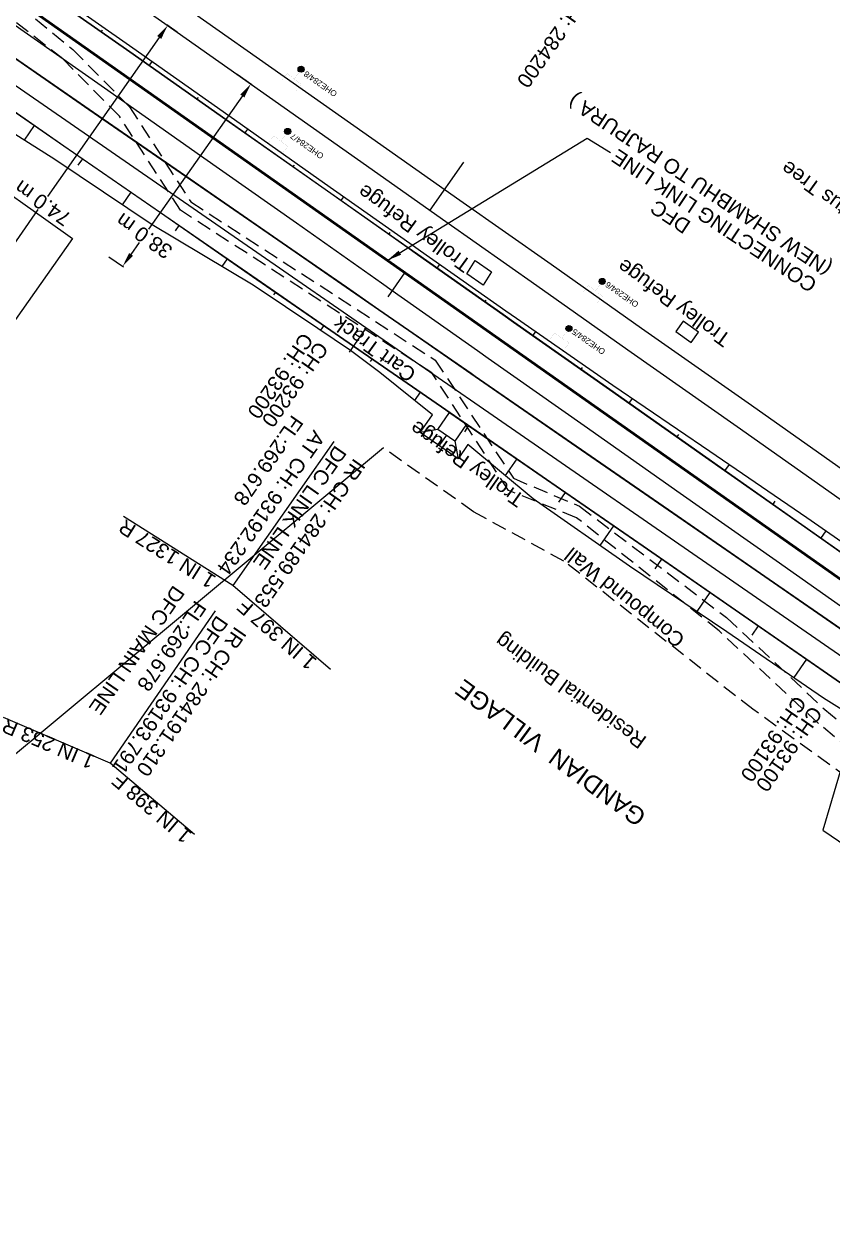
# Model space of a CAD drawing. Header units: metres. Extents: x 644418 to 1306172, y 3366650 to 6747308.
# Drawn here: x 657468.6 to 657606.3, y 3370255.5 to 3370460 of the extents above; entities that cross this region are included whole.
import ezdxf
from ezdxf.enums import TextEntityAlignment as Align

# ---------------------------------------------------------------- set-up
doc = ezdxf.new("R2010")
doc.units = ezdxf.units.M
doc.header["$MEASUREMENT"] = 0
doc.linetypes.add('CENTER', pattern=[2, 1.25, -0.25, 0.25, -0.25])
doc.linetypes.add('DASHED', pattern=[0.75, 0.5, -0.25])
doc.layers.get('Defpoints').update_dxf_attribs({"lineweight": 0})
for name, color, linetype in [('C-ROAD-CNTR-N', 92, 'Continuous'), ('CART_TRACK', 34, 'Continuous'), ('COMPOUND_WALL', 251, 'Continuous'), ('DFCC Boundary', 6, 'CENTER'), ('PROPOSED DFCC FORMATION LINE', 187, 'Continuous'), ('PROPOSED FEATURES', 10, 'Continuous'), ('PROPOSED FORMATION LINE - Connecting line', 187, 'Continuous'), ('Side Details', 251, 'Continuous'), ('Trolley Refuse', 10, 'Continuous'), ('TROLLEY_STAND', 7, 'Continuous'), ('Village Name', 7, 'Continuous'), ('VILLAGE-BOUNDARY', 7, 'Continuous')]:
    doc.layers.add(name, color=color, linetype=linetype)
for name, color, linetype, lineweight in [('Existing Chainage', 7, 'Continuous', 0), ('Existing IR Track', 143, 'Continuous', 0), ('OHE MAST', 8, 'Continuous', 0), ('OHE MAST TEXT', 8, 'Continuous', 0), ('PROP-DFC Connecting line', 1, 'Continuous', 0), ('Proposed Chainage', 10, 'Continuous', 0), ('Proposed Chainages Connecting line', 10, 'Continuous', 0), ('PROPOSED DFC TRACK', 1, 'Continuous', 0), ('PROPOSED DFCC TOE LINE', 239, 'Continuous', 0), ('PROPOSED DFCC TOE LINE - Connecting line', 239, 'Continuous', 0), ('PROPOSED DFCC TOE SLOPES', 239, 'Continuous', 0), ('PROPOSED DFCC TOE SLOPES - Connecting line', 239, 'Continuous', 0), ('PROPOSED DFCC TRACK', 1, 'Continuous', 0), ('PROPOSED GRADES IN PLAN', 10, 'Continuous', 0), ('PROPOSED GRADES IN PLAN FOR LINK LINE', 10, 'Continuous', 0)]:
    doc.layers.add(name, color=color, linetype=linetype, lineweight=lineweight)
doc.styles.get("Standard").update_dxf_attribs({"font": 'arial.ttf'})
doc.styles.add('Style-Arial', font='arial.ttf')
doc.styles.add('Vill txt', font='arial.ttf', dxfattribs={"height": 3})
doc.dimstyles.new('DIM', dxfattribs={"dimtxt": 2.5, "dimasz": 2.5, "dimexe": 0.18, "dimexo": 0.0625, "dimgap": 0.09, "dimtad": 0, "dimtih": 1, "dimtoh": 1, "dimdec": 3, "dimzin": 0, "dimdsep": 46, "dimtxsty": 'Standard', "dimcen": 0.09, "dimadec": 0, "dimazin": 0, "dimtfac": 1, "dimtdec": 3, "dimtofl": 0, "dimtmove": 0, "dimatfit": 3, "dimfxl": 1, "dimtolj": 1, "dimtzin": 0, "dimarcsym": 0})
doc.dimstyles.new('ISO-25', dxfattribs={"dimtxt": 2.5, "dimasz": 2.5, "dimexe": 1.25, "dimexo": 0.625, "dimtad": 1, "dimtxsty": 'Standard', "dimcen": 2.5, "dimadec": 0, "dimazin": 0, "dimtfac": 1, "dimtmove": 0, "dimatfit": 3, "dimfxl": 1, "dimarcsym": 0})

# ---------------------------------------------------------------- blocks, each defined once
blk = doc.blocks.new('OHE MAST')
h = blk.add_hatch(color=256)
edge = h.paths.add_edge_path()
edge.add_arc((0, 0), 0.514, 0, 360)
at = {"const_width": 0.01, "flags": 128}
for points in [[(1.5, 3.5), (1.5, 2), (-1.5, 2), (-1.5, 3.5)], [(0, 2), (0, 0)]]:
    blk.add_lwpolyline(points, dxfattribs=at)
blk.add_circle((0, 0), 0.514)
blk = doc.blocks.new('*D1821')
at = {"layer": 'Defpoints', "color": 0, "linetype": 'Continuous', "ltscale": 0.5, "transparency": 16777216}
for p in [(657493.11, 3370459.78), (657494.75, 3370458.62), (657452.19, 3370398.09)]:
    blk.add_point(p, dxfattribs=at)
at = {"layer": 'DFCC Boundary', "color": 0, "linetype": 'Continuous', "lineweight": -2, "ltscale": 0.5, "transparency": 16777216}
for p, q in [((657494.7, 3370458.66), (657492.96, 3370459.88)), ((657491.67, 3370457.73), (657472.61, 3370430.63)), ((657451.98, 3370401.29), (657471.04, 3370428.39)), ((657452.13, 3370398.12), (657450.39, 3370399.35))]:
    blk.add_line(p, q, dxfattribs=at)
at = {"layer": 'DFCC Boundary', "color": 0, "linetype": 'Continuous', "ltscale": 0.5, "transparency": 16777216}
for points in [[(657491.33, 3370457.97), (657492.01, 3370457.49), (657493.11, 3370459.78)], [(657451.64, 3370401.53), (657452.32, 3370401.05), (657450.54, 3370399.24)]]:
    blk.add_solid(points, dxfattribs=at)
at = {"layer": 'DFCC Boundary', "color": 0, "linetype": 'Continuous', "ltscale": 0.5, "transparency": 16777216, "insert": (657471.82, 3370429.51), "char_height": 2.5, "attachment_point": 5, "rotation": 145}
blk.add_mtext('\\A1;74.0 m', dxfattribs=at)
blk = doc.blocks.new('*D1826')
at = {"layer": 'Defpoints', "color": 0, "linetype": 'Continuous', "ltscale": 0.5, "transparency": 16777216}
for p in [(657504.9, 3370451.48), (657507.29, 3370449.8), (657483.04, 3370420.4)]:
    blk.add_point(p, dxfattribs=at)
at = {"layer": 'DFCC Boundary', "color": 0, "linetype": 'Continuous', "lineweight": -2, "ltscale": 0.5, "transparency": 16777216}
for p, q in [((657504.95, 3370451.45), (657507.44, 3370449.7)), ((657505.85, 3370447.76), (657489.87, 3370425.04)), ((657486.87, 3370420.76), (657488.3, 3370422.8)), ((657483.09, 3370420.36), (657485.58, 3370418.62))]:
    blk.add_line(p, q, dxfattribs=at)
at = {"layer": 'DFCC Boundary', "color": 0, "linetype": 'Continuous', "ltscale": 0.5, "transparency": 16777216}
for points in [[(657505.51, 3370448), (657506.19, 3370447.52), (657507.29, 3370449.8)], [(657486.53, 3370421), (657487.21, 3370420.53), (657485.43, 3370418.72)]]:
    blk.add_solid(points, dxfattribs=at)
at = {"layer": 'DFCC Boundary', "color": 0, "linetype": 'Continuous', "ltscale": 0.5, "transparency": 16777216, "insert": (657489.09, 3370423.92), "char_height": 2.5, "attachment_point": 5, "rotation": 145}
blk.add_mtext('\\A1;38.0 m', dxfattribs=at)

msp = doc.modelspace()

# ---------------------------------------------------------------- linework, layer by layer
at = {"layer": 'C-ROAD-CNTR-N', "color": 4, "linetype": 'Continuous', "lineweight": 50, "flags": 128}
msp.add_lwpolyline([(657778.5108, 3370245.3088), (656518.9277, 3371131.4062)], dxfattribs=at)
at = {"layer": 'CART_TRACK', "color": 88, "linetype": 'DASHED', "ltscale": 5}
for points in [[(657405.641, 3370487.589), (657421.739, 3370480.595), (657433.028, 3370478.055), (657461.909, 3370468.024), (657476.945, 3370455.674), (657486.607, 3370445.884), (657497.055, 3370429.705)], [(657495.276, 3370428.288), (657484.883, 3370444.294), (657475.221, 3370454.084), (657459.614, 3370466.247), (657432.134, 3370475.435), (657420.684, 3370478.527), (657403.403, 3370485.981)], [(657497.055, 3370429.705), (657538.71, 3370402.761), (657552.049, 3370382.612)], [(657551.227, 3370380.538), (657538.132, 3370400.606), (657495.276, 3370428.288)], [(657552.049, 3370382.612), (657563.316, 3370377.859), (657588.37, 3370358.882), (657605.119, 3370343.239), (657616.564, 3370333.797), (657659.263, 3370307.509)], [(657657.515, 3370305.729), (657615.478, 3370331.391), (657604.033, 3370340.833), (657587.126, 3370356.603), (657562.791, 3370375.904), (657551.227, 3370380.538)]]:
    msp.add_lwpolyline(points, dxfattribs=at)
at = {"layer": 'COMPOUND_WALL', "color": 88, "linetype": 'DASHED', "ltscale": 5}
msp.add_lwpolyline([(657645.49, 3370305.248), (657592.852, 3370343.25), (657560.624, 3370368.515), (657545.212, 3370376.921), (657529.897, 3370387.779)], dxfattribs=at)
at = {"layer": 'Existing Chainage', "color": 0, "linetype": 'Continuous', "lineweight": 13, "flags": 128}
msp.add_lwpolyline([(657543.5544, 3370436.469), (657537.7906, 3370428.2971)], dxfattribs=at)
at = {"layer": 'Existing IR Track', "flags": 128}
for points in [[(657479.0837, 3370469.6367), (657494.7503, 3370458.6204), (657510.4913, 3370447.5518), (657525.4845, 3370436.9769), (657540.4973, 3370426.3881), (657556.0263, 3370415.4584), (657571.5612, 3370404.5246), (657590.1621, 3370391.4214), (657608.7088, 3370378.3564), (657626.8917, 3370365.5584), (657645.0301, 3370352.7918), (657664.2026, 3370339.3306), (657683.4064, 3370325.8475), (657691.9961, 3370319.7715), (657698.7344, 3370315.0051), (657718.9308, 3370300.8201), (657737.6617, 3370287.6666), (657758.3662, 3370273.0929)], [(657497.1396, 3370462.1882), (657512.972, 3370451.059), (657527.89, 3370440.5672), (657542.9134, 3370430.0012), (657558.4511, 3370419.0771), (657573.8937, 3370408.2198), (657592.6018, 3370395.0611), (657611.2076, 3370381.9743), (657629.3453, 3370369.2203), (657647.5328, 3370356.4313), (657666.6418, 3370342.9742), (657685.8393, 3370329.4548), (657694.4109, 3370323.3752), (657701.3528, 3370318.4518), (657721.3174, 3370304.3853), (657740.3374, 3370290.9845)]]:
    msp.add_lwpolyline(points, dxfattribs=at)
at = {"layer": 'PROP-DFC Connecting line', "color": 12, "linetype": 'Continuous', "lineweight": 0, "flags": 128}
msp.add_lwpolyline([(658000.7126, 3370086.1784), (657884.9972, 3370169.5125), (657882.9685, 3370170.9735), (657880.9398, 3370172.4344), (657878.911, 3370173.8952), (657876.882, 3370175.3558), (657874.8529, 3370176.8161), (657872.8235, 3370178.2761), (657870.7939, 3370179.7358), (657868.7639, 3370181.195, 0.00226771), (657794.8647, 3370233.7958), (657792.8212, 3370235.2361), (657790.7775, 3370236.6759), (657788.7334, 3370238.1153), (657786.6892, 3370239.5543), (657784.6447, 3370240.9932), (657782.6002, 3370242.4318), (657780.5555, 3370243.8703), (657778.5107, 3370245.3088), (656518.9277, 3371131.4062)], format="xyb", dxfattribs=at)
at = {"layer": 'Proposed Chainage', "lineweight": 0, "flags": 128}
msp.add_lwpolyline([(657524.0876, 3370404.1011), (657526.9299, 3370408.2147)], dxfattribs=at)
at = {"layer": 'Proposed Chainages Connecting line', "lineweight": 0, "flags": 128}
msp.add_lwpolyline([(657530.6847, 3370413.5373), (657533.5615, 3370417.6268)], dxfattribs=at)
at = {"layer": 'PROPOSED DFCC FORMATION LINE', "lineweight": 0, "flags": 128}
for points in [[(657691.4361, 3370299.1086), (657677.1508, 3370308.9789), (657660.6964, 3370320.3479), (657644.2421, 3370331.7169), (657627.7877, 3370343.0859), (657611.3334, 3370354.4549), (657594.879, 3370365.8239), (657578.4246, 3370377.1929), (657561.9703, 3370388.5619), (657545.5159, 3370399.9309), (657544.8012, 3370400.4247), (657534.1698, 3370407.7704), (657529.0616, 3370411.2999), (657523.5383, 3370415.1161), (657512.6072, 3370422.6689), (657496.1529, 3370434.0379), (657479.6985, 3370445.4069), (657463.2441, 3370456.7759), (657446.7898, 3370468.1449)], [(657691.4649, 3370299.1494), (657677.1792, 3370309.02), (657660.7248, 3370320.389), (657644.2705, 3370331.758), (657627.8161, 3370343.127), (657611.3618, 3370354.496), (657594.9074, 3370365.865), (657578.4531, 3370377.234), (657561.9987, 3370388.603), (657545.5443, 3370399.972), (657544.8296, 3370400.4658), (657534.1982, 3370407.8116), (657529.09, 3370411.341), (657523.5667, 3370415.1573), (657512.6356, 3370422.71), (657496.1813, 3370434.079), (657479.7269, 3370445.448), (657463.2726, 3370456.817), (657446.8182, 3370468.186)], [(657748.3708, 3370271.0968), (657732.0129, 3370282.6042), (657715.6551, 3370294.1117), (657699.2973, 3370305.6192), (657682.9395, 3370317.1266), (657666.5817, 3370328.6341), (657650.2239, 3370340.1416), (657633.8661, 3370351.6491), (657617.5082, 3370363.1565), (657601.1504, 3370374.664), (657584.7926, 3370386.1715), (657568.4348, 3370397.6789), (657552.077, 3370409.1864), (657550.2499, 3370410.4717), (657535.7192, 3370420.6939), (657533.8921, 3370421.9792), (657519.3614, 3370432.2014), (657503.0035, 3370443.7088), (657486.6457, 3370455.2163), (657470.2879, 3370466.7238)], [(657740.864, 3370255.7799), (657738.6764, 3370257.2914), (657722.2221, 3370268.6604), (657705.7677, 3370280.0294), (657689.3133, 3370291.3984), (657672.859, 3370302.7674), (657656.4046, 3370314.1364), (657639.9503, 3370325.5054), (657623.4959, 3370336.8744), (657607.0416, 3370348.2434), (657590.5872, 3370359.6124), (657574.1328, 3370370.9814), (657557.6785, 3370382.3504), (657541.2241, 3370393.7194), (657540.5094, 3370394.2132), (657529.878, 3370401.5589), (657524.7698, 3370405.0884), (657519.2465, 3370408.9046), (657508.3154, 3370416.4574), (657491.8611, 3370427.8264), (657475.4067, 3370439.1954), (657458.9523, 3370450.5644), (657442.498, 3370461.9334)], [(657740.8924, 3370255.821), (657738.7048, 3370257.3325), (657722.2505, 3370268.7015), (657705.7961, 3370280.0705), (657689.3418, 3370291.4395), (657672.8874, 3370302.8085), (657656.433, 3370314.1775), (657639.9787, 3370325.5465), (657623.5243, 3370336.9155), (657607.07, 3370348.2845), (657590.6156, 3370359.6535), (657574.1613, 3370371.0225), (657557.7069, 3370382.3915), (657541.2525, 3370393.7605), (657540.5378, 3370394.2543), (657529.9064, 3370401.6), (657524.7982, 3370405.1295), (657519.2749, 3370408.9458), (657508.3438, 3370416.4985), (657491.8895, 3370427.8675), (657475.4351, 3370439.2365), (657458.9808, 3370450.6055), (657442.5264, 3370461.9745)]]:
    msp.add_lwpolyline(points, dxfattribs=at)
at = {"layer": 'PROPOSED DFCC TOE LINE', "lineweight": 0, "flags": 128}
for points in [[(657538.2494, 3370393.4239), (657529.2535, 3370400.6552), (657524.2787, 3370404.3777), (657518.7093, 3370408.1271), (657507.6769, 3370415.5333), (657490.4512, 3370425.7859), (657473.8624, 3370436.9604), (657456.9189, 3370447.6213), (657440.4178, 3370458.9226), (657423.9705, 3370470.3019), (657407.4376, 3370481.5573), (657390.7706, 3370492.6185), (657380.6879, 3370499.3964)], [(657544.2923, 3370388.3927), (657542.5997, 3370385.9431), (657536.1566, 3370390.3949), (657538.2494, 3370393.4239)], [(657539.1695, 3370390.9456), (657536.1566, 3370390.3949)], [(657542.049, 3370388.956), (657542.5997, 3370385.9431)], [(657701.7844, 3370279.3976), (657687.6282, 3370288.9595), (657671.6054, 3370300.953), (657654.3979, 3370311.2321), (657637.6985, 3370322.2464), (657621.8626, 3370334.5104), (657604.9208, 3370345.174), (657588.4186, 3370356.4738), (657571.8229, 3370367.6381), (657555.4236, 3370379.0869), (657544.2923, 3370388.3927)]]:
    msp.add_lwpolyline(points, dxfattribs=at)
at = {"layer": 'PROPOSED DFCC TOE LINE - Connecting line', "lineweight": 0, "flags": 128}
msp.add_lwpolyline([(657474.3531, 3370465.0142), (657487.1583, 3370455.9449), (657503.5204, 3370444.4436), (657519.8438, 3370432.8871), (657534.3678, 3370422.6553), (657536.1942, 3370421.3691), (657550.7356, 3370411.1621), (657552.5809, 3370409.9028), (657568.997, 3370398.4781), (657585.5313, 3370387.2215), (657602.0613, 3370375.9588), (657618.464, 3370364.5152), (657633.3393, 3370354.083), (657635.3654, 3370356.951), (657640.9886, 3370352.9787), (657638.9756, 3370350.1292), (657651.2112, 3370341.545), (657667.9518, 3370330.5817), (657680.3922, 3370319.5361)], dxfattribs=at)
at = {"layer": 'PROPOSED DFCC TOE SLOPES', "linetype": 'Continuous', "lineweight": 0, "flags": 128}
for points in [[(657470.3528, 3370442.7481), (657468.629, 3370440.2532)], [(657478.58, 3370437.0636), (657477.8065, 3370435.9441)], [(657486.8072, 3370431.3791), (657485.3274, 3370429.2374)], [(657495.0344, 3370425.6946), (657494.3889, 3370424.7604)], [(657503.2615, 3370420.0101), (657502.3564, 3370418.7)], [(657511.4887, 3370414.3256), (657511.1698, 3370413.864)], [(657519.7159, 3370408.6411), (657519.154, 3370407.8278)], [(657527.9431, 3370402.9566), (657527.6423, 3370402.5212)], [(657536.1702, 3370397.2721), (657535.2032, 3370395.8725)], [(657544.3974, 3370391.5876), (657543.6786, 3370390.5472)], [(657540.6093, 3370389.9508), (657539.4624, 3370388.2909)], [(657552.6246, 3370385.9031), (657550.6642, 3370383.0658)], [(657560.8518, 3370380.2186), (657559.7049, 3370378.5587)], [(657569.079, 3370374.5341), (657566.7576, 3370371.1743)], [(657577.3061, 3370368.8496), (657576.1505, 3370367.1769)], [(657585.5333, 3370363.1651), (657583.2926, 3370359.9221)], [(657593.7605, 3370357.4806), (657592.6666, 3370355.8973)], [(657601.9877, 3370351.7961), (657599.8237, 3370348.6642)]]:
    msp.add_lwpolyline(points, dxfattribs=at)
at = {"layer": 'PROPOSED DFCC TOE SLOPES - Connecting line', "linetype": 'Continuous', "lineweight": 0, "flags": 128}
for points in [[(657481.751, 3370458.6597), (657482.0127, 3370459.0318)], [(657489.9299, 3370452.906), (657490.4433, 3370453.6358)], [(657498.1088, 3370447.1522), (657498.3666, 3370447.5187)], [(657506.2877, 3370441.3985), (657506.7977, 3370442.1234)], [(657514.4666, 3370435.6447), (657514.713, 3370435.995)], [(657522.6455, 3370429.891), (657523.1264, 3370430.5746)], [(657530.8244, 3370424.1373), (657531.0629, 3370424.4763)], [(657539.0033, 3370418.3835), (657539.4808, 3370419.0622)], [(657547.1822, 3370412.6298), (657547.424, 3370412.9734)], [(657555.3611, 3370406.8761), (657555.8768, 3370407.6091)], [(657563.5401, 3370401.1223), (657563.8124, 3370401.5095)], [(657571.719, 3370395.3686), (657572.3166, 3370396.2181)], [(657579.8979, 3370389.6149), (657580.2408, 3370390.1023)], [(657588.0768, 3370383.8611), (657588.85, 3370384.9603)], [(657596.2557, 3370378.1074), (657596.6853, 3370378.7182)], [(657604.4346, 3370372.3537), (657605.3545, 3370373.6613)]]:
    msp.add_lwpolyline(points, dxfattribs=at)
at = {"layer": 'PROPOSED DFCC TRACK', "color": 12, "flags": 128}
msp.add_lwpolyline([(658289.6175, 3369874.2512), (657836.5764, 3370193.6147), (657834.533, 3370195.0552), (657832.4896, 3370196.4955), (657830.4462, 3370197.9357), (657828.4026, 3370199.3757), (657826.3588, 3370200.8155), (657824.3148, 3370202.2549), (657822.2705, 3370203.694), (657820.2259, 3370205.1326, 0.0018521), (657759.4746, 3370247.5317), (657757.4191, 3370248.9547), (657755.3632, 3370250.3772), (657753.3071, 3370251.7993), (657751.2508, 3370253.221), (657749.1943, 3370254.6426), (657747.1376, 3370256.0639), (657745.0809, 3370257.4851), (657743.0241, 3370258.9062), (656537.4002, 3371091.9218)], format="xyb", dxfattribs=at)
at = {"layer": 'PROPOSED FEATURES', "color": 10, "flags": 128}
msp.add_lwpolyline([(657411.7448, 3370426.5571), (657431.9024, 3370455.1696), (657440.4404, 3370449.1545), (657456.5799, 3370437.7842), (657462.6686, 3370433.5217), (657472.3362, 3370426.7047), (657476.893, 3370423.5005), (657456.7199, 3370394.899), (657452.1854, 3370398.0875), (657442.5476, 3370404.8835), (657436.4649, 3370409.1418), (657420.2829, 3370420.542), (657411.7448, 3370426.5571)], dxfattribs=at)
at = {"layer": 'PROPOSED FORMATION LINE - Connecting line', "lineweight": 0, "flags": 128}
for points in [[(657748.3995, 3370271.1376), (657732.0417, 3370282.6451), (657715.6839, 3370294.1526), (657699.3261, 3370305.6601), (657682.9683, 3370317.1675), (657666.6105, 3370328.675), (657650.2526, 3370340.1825), (657633.8948, 3370351.69), (657617.537, 3370363.1974), (657601.1792, 3370374.7049), (657584.8214, 3370386.2124), (657568.4636, 3370397.7198), (657552.1058, 3370409.2273), (657550.2787, 3370410.5126), (657535.7479, 3370420.7348), (657533.9209, 3370422.0201), (657519.3901, 3370432.2423), (657503.0323, 3370443.7497), (657486.6745, 3370455.2572), (657470.3167, 3370466.7647)], [(657744.0555, 3370264.9626), (657727.6976, 3370276.47), (657711.3398, 3370287.9775), (657694.982, 3370299.485), (657678.6242, 3370310.9925), (657662.2664, 3370322.4999), (657645.9086, 3370334.0074), (657629.5508, 3370345.5149), (657613.1929, 3370357.0224), (657596.8351, 3370368.5298), (657580.4773, 3370380.0373), (657564.1195, 3370391.5448), (657547.7617, 3370403.0522), (657545.9346, 3370404.3375), (657531.4039, 3370414.5597), (657529.5768, 3370415.845), (657515.0461, 3370426.0672), (657498.6882, 3370437.5747), (657482.3304, 3370449.0821), (657465.9726, 3370460.5896)]]:
    msp.add_lwpolyline(points, dxfattribs=at)
at = {"layer": 'PROPOSED GRADES IN PLAN', "linetype": 'Continuous', "lineweight": 0}
msp.add_line((657501.2154, 3370360.0309), (657483.2832, 3370334.0776), dxfattribs=at)
at = {"layer": 'PROPOSED GRADES IN PLAN', "linetype": 'Continuous', "lineweight": 0, "flags": 128}
msp.add_lwpolyline([(657497.6873, 3370321.9156), (657483.2832, 3370334.0776), (657465.1163, 3370341.8363)], dxfattribs=at)
at = {"layer": 'PROPOSED GRADES IN PLAN FOR LINK LINE', "linetype": 'Continuous', "lineweight": 0}
msp.add_line((657521.4425, 3370388.8658), (657504.1963, 3370364.3504), dxfattribs=at)
at = {"layer": 'PROPOSED GRADES IN PLAN FOR LINK LINE', "linetype": 'Continuous', "lineweight": 0, "flags": 128}
msp.add_lwpolyline([(657520.8857, 3370350.0164), (657504.1963, 3370364.3504), (657485.6082, 3370376.1183)], dxfattribs=at)
at = {"layer": 'Trolley Refuse'}
msp.add_lwpolyline([(657541.1591, 3370393.8251), (657544.0386, 3370391.8355), (657542.049, 3370388.956), (657539.1695, 3370390.9456)], close=True, dxfattribs=at)
at = {"layer": 'TROLLEY_STAND', "linetype": 'Continuous'}
for points in [[(657548.292, 3370417.812, 270.116), (657546.862, 3370415.537, 270.236), (657544.121, 3370417.477, 270.221), (657545.5524, 3370419.7543, 270.221)], [(657582.35, 3370405.761, 270.173), (657583.591, 3370407.49, 270.14), (657580.977, 3370409.367, 270.117), (657579.7359, 3370407.6378, 270.117)]]:
    msp.add_polyline3d(points, close=True, dxfattribs=at)
at = {"layer": 'VILLAGE-BOUNDARY', "color": 8, "linetype": 'Continuous'}
msp.add_line((657529.897, 3370387.779), (657462.655, 3370331.842), dxfattribs=at)

# ---------------------------------------------------------------- block references
at = {"layer": 'OHE MAST', "color": 2, "rotation": 143.3908318566117}
for p in [(657515.8491, 3370452.3229, 270.145), (657513.5651, 3370441.7239, 270.854), (657567.177, 3370416.164), (657561.502, 3370408.134)]:
    msp.add_blockref('OHE MAST', p, dxfattribs=at)

# ---------------------------------------------------------------- texts
at = {"layer": 'CART_TRACK', "color": 88, "linetype": 'Continuous'}
msp.add_text('Cart Track', height=2.5, rotation=144.100313, dxfattribs=at).set_placement((657535.6663, 3370400.8361))
at = {"layer": 'Existing Chainage', "color": 0, "linetype": 'Continuous', "lineweight": 0, "insert": (657553.4856, 3370449.6045), "char_height": 2.5, "attachment_point": 6, "rotation": 234.804092, "line_spacing_factor": 0.6, "style": 'Style-Arial'}
msp.add_mtext('CH: 284200', dxfattribs=at)
at = {"layer": 'OHE MAST TEXT'}
for s, p in [('OHE284/8', (657519.1449, 3370449.8113)), ('OHE284/7', (657516.8609, 3370439.2123)), ('OHE284/6', (657570.536, 3370413.9206)), ('OHE284/5', (657564.861, 3370405.8906))]:
    msp.add_text(s, height=1, rotation=145, dxfattribs=at).set_placement(p, align=Align.MIDDLE_CENTER)
at = {"layer": 'Proposed Chainage', "lineweight": 0, "char_height": 2.5, "attachment_point": 4, "rotation": 235.357794, "line_spacing_factor": 0.6, "style": 'Style-Arial'}
for s, insert in [('CH: 93200', (657517.0643, 3370406.931)), ('CH: 93100', (657601.1232, 3370345.0728))]:
    msp.add_mtext(s, dxfattribs=dict(at, insert=insert))
at = {"layer": 'Proposed Chainages Connecting line', "lineweight": 0, "char_height": 2.5, "attachment_point": 4, "rotation": 234.874199, "line_spacing_factor": 0.6, "style": 'Style-Arial'}
for s, insert in [('CH: 93200', (657519.6195, 3370405.4275)), ('CH: 93100', (657603.8431, 3370343.315))]:
    msp.add_mtext(s, dxfattribs=dict(at, insert=insert))
at = {"layer": 'PROPOSED DFC TRACK', "color": 10, "linetype": 'Continuous', "lineweight": -3, "ltscale": 5, "style": 'Style-Arial'}
for s, p in [('(NEW SHAMBHU TO RAJPURA )', (657562.4432, 3370448.3097)), ('CONNECTING LINK LINE', (657569.9034, 3370438.8521)), ('DFC', (657576.5012, 3370430.1883))]:
    msp.add_text(s, height=2.5, rotation=146.40432, dxfattribs=at).set_placement(p, align=Align.RIGHT)
at = {"layer": 'PROPOSED GRADES IN PLAN', "linetype": 'Continuous', "lineweight": 0, "char_height": 2.5, "style": 'Style-Arial'}
for s, insert, attachment_point, rotation, line_spacing_factor in [('{\\C1;DFC CH: 93193.791\\PFL:269.678}\\PDFC MAIN LINE', (657498.8258, 3370361.2837), 4, 235.357794, 1.08), ('1 IN 253 R', (657480.9201, 3370335.293), 7, 156.873725, 0.84), ('1 IN 398 F', (657485.002, 3370332.6213), 9, 139.824002, 0.84)]:
    msp.add_mtext(s, dxfattribs=dict(at, insert=insert, attachment_point=attachment_point, rotation=rotation, line_spacing_factor=line_spacing_factor))
at = {"layer": 'PROPOSED GRADES IN PLAN', "color": 7, "linetype": 'Continuous', "lineweight": 0, "insert": (657505.6489, 3370356.8399), "char_height": 2.5, "attachment_point": 4, "rotation": 235.357794, "line_spacing_factor": 1.08, "style": 'Style-Arial'}
msp.add_mtext('IR CH: 284191.310', dxfattribs=at)
at = {"layer": 'PROPOSED GRADES IN PLAN FOR LINK LINE', "linetype": 'Continuous', "lineweight": 0, "char_height": 2.5, "style": 'Style-Arial'}
for s, insert, attachment_point, rotation, line_spacing_factor in [('DFC LINK LINE \\PAT CH: 93192.234\\PFL:269.678', (657519.0433, 3370390.2746), 4, 234.874199, 1.08), ('1 IN 1327 R', (657501.5724, 3370365.8143), 7, 147.662553, 0.84), ('1 IN 397 F', (657506.3636, 3370362.2694), 9, 139.341795, 0.84)]:
    msp.add_mtext(s, dxfattribs=dict(at, insert=insert, attachment_point=attachment_point, rotation=rotation, line_spacing_factor=line_spacing_factor))
at = {"layer": 'PROPOSED GRADES IN PLAN FOR LINK LINE', "color": 7, "linetype": 'Continuous', "lineweight": 0, "insert": (657525.9267, 3370385.4683), "char_height": 2.5, "attachment_point": 4, "rotation": 234.874199, "line_spacing_factor": 1.08, "style": 'Style-Arial'}
msp.add_mtext('IR CH: 284189.553', dxfattribs=at)
at = {"layer": 'Side Details'}
for s, p in [('Eucalyptus Tree', (657619.2719, 3370422.095)), ('Trolley Refuge', (657545.0657, 3370419.5561)), ('Trolley Refuge', (657589.3124, 3370406.8555)), ('Residential Building', (657574.9426, 3370338.3692))]:
    msp.add_text(s, height=2.5, rotation=144.100313, dxfattribs=at).set_placement(p)
at = {"layer": 'Side Details', "color": 88}
msp.add_text('Compound Wall', height=2.5, rotation=141.32891, dxfattribs=at).set_placement((657581.4762, 3370355.4987))
at = {"layer": 'Trolley Refuse', "style": 'Style-Arial'}
msp.add_text('Trolley Refuge', height=2.5, rotation=145, dxfattribs=at).set_placement((657554.1414, 3370379.5777))
at = {"layer": 'Village Name', "style": 'Vill txt'}
msp.add_text('GANDIAN  VILLAGE', height=3, rotation=143.672966, dxfattribs=at).set_placement((657558.3742, 3370335.8151), align=Align.MIDDLE_CENTER)

# ---------------------------------------------------------------- dimensions: what is measured, and where the dimension line sits
at = {"layer": 'DFCC Boundary', "linetype": 'Continuous', "ltscale": 0.5}
dim = msp.add_aligned_dim(p1=(657452.1854, 3370398.0875), p2=(657494.7503, 3370458.6204), distance=2.0088, dimstyle='DIM', override={"dimdec": 1, "dimpost": ' m'}, dxfattribs=at)
dim.commit()
dim.dimension.update_dxf_attribs({"geometry": '*D1821', "text_midpoint": (657471.8246, 3370429.5095), "text_rotation": 145})
dim = msp.add_linear_dim(base=(657507.2878, 3370449.8044), p1=(657483.0404, 3370420.4004), p2=(657504.898, 3370451.4848), angle=54.886281, dimstyle='DIM', override={"dimdec": 1, "dimpost": ' m'}, dxfattribs=at)
dim.commit()
dim.dimension.update_dxf_attribs({"geometry": '*D1826', "text_midpoint": (657489.088, 3370423.9218), "dimtype": 129, "text_rotation": 145})

# ---------------------------------------------------------------- leaders
at = {"layer": 'PROPOSED DFC TRACK', "color": 10, "linetype": 'Continuous', "lineweight": -3, "ltscale": 5}
msp.add_leader([(657530.549, 3370419.7461), (657564.5869, 3370440.5815), (657568.6048, 3370438.1577)], dimstyle='ISO-25', override={"dimtxt": 3, "dimasz": 2.5, "dimgap": 0.625, "dimtad": 0, "dimdec": 3, "dimzin": 2, "dimtdec": 3}, dxfattribs=at)
at = {"layer": 'PROPOSED DFCC TOE LINE', "lineweight": 0}
msp.add_leader([(657610.4222, 3370341.7112), (657604.8007, 3370322.6588), (657608.8705, 3370319.8669)], dimstyle='ISO-25', override={"dimtxt": 3, "dimasz": 2.5, "dimgap": 0.625, "dimtad": 0, "dimdec": 3, "dimzin": 2, "dimtdec": 3}, dxfattribs=at)

doc.saveas('drawing.dxf')
